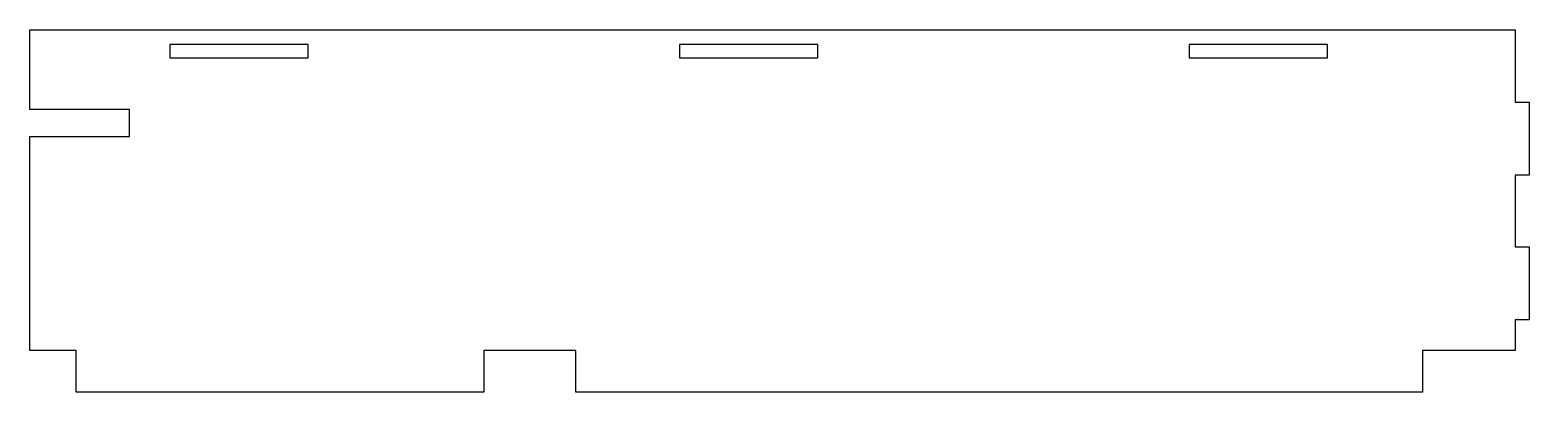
# Model space of a CAD drawing. Header units: millimetres. Extents: x 0 to 323, y 0 to 78.
import ezdxf

# ---------------------------------------------------------------- set-up
doc = ezdxf.new("R2010")
doc.units = ezdxf.units.MM
doc.layers.add('CUT', color=1, linetype='Continuous')

msp = doc.modelspace()

# ---------------------------------------------------------------- linework, layer by layer
at = {"layer": 'CUT'}
for points in [[(21.425, 55.075), (21.425, 60.925), (-0.075, 60.925), (-0.075, 78.075), (320.375, 78.075), (320.375, 62.475), (323.375, 62.475), (323.375, 46.725), (320.375, 46.725), (320.375, 31.275), (323.375, 31.275), (323.375, 15.525), (320.375, 15.525), (320.375, 8.925), (300.375, 8.925), (300.375, -0.075), (117.6917, -0.075), (117.6917, 8.925), (97.8417, 8.925), (97.8417, -0.075), (9.925, -0.075), (9.925, 8.925), (-0.075, 8.925), (-0.075, 55.075)], [(30.075, 72.075), (59.925, 72.075), (59.925, 74.925), (30.075, 74.925)], [(140.075, 74.925), (140.075, 72.075), (169.925, 72.075), (169.925, 74.925)], [(250.075, 74.925), (250.075, 72.075), (279.925, 72.075), (279.925, 74.925)]]:
    msp.add_lwpolyline(points, close=True, dxfattribs=at)

doc.saveas('drawing.dxf')
